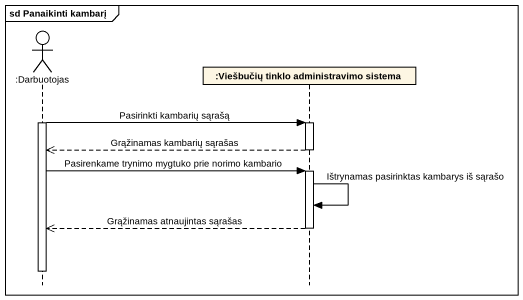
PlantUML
@startuml
mainframe sd Panaikinti kambarį
hide footbox
actor ":Darbuotojas" as Darbuotojas
participant ":Viešbučių tinklo administravimo sistema" as Viešbučių_tinklo

activate Darbuotojas
Darbuotojas -> Viešbučių_tinklo : Pasirinkti kambarių sąrašą
activate Viešbučių_tinklo
Viešbučių_tinklo -->> Darbuotojas : Grąžinamas kambarių sąrašas
deactivate Viešbučių_tinklo
Darbuotojas -> Viešbučių_tinklo : Pasirenkame trynimo mygtuko prie norimo kambario
activate Viešbučių_tinklo
Viešbučių_tinklo -> Viešbučių_tinklo : Ištrynamas pasirinktas kambarys iš sąrašo
Viešbučių_tinklo -->> Darbuotojas : Grąžinamas atnaujintas sąrašas
deactivate Viešbučių_tinklo
deactivate Darbuotojas
@enduml
